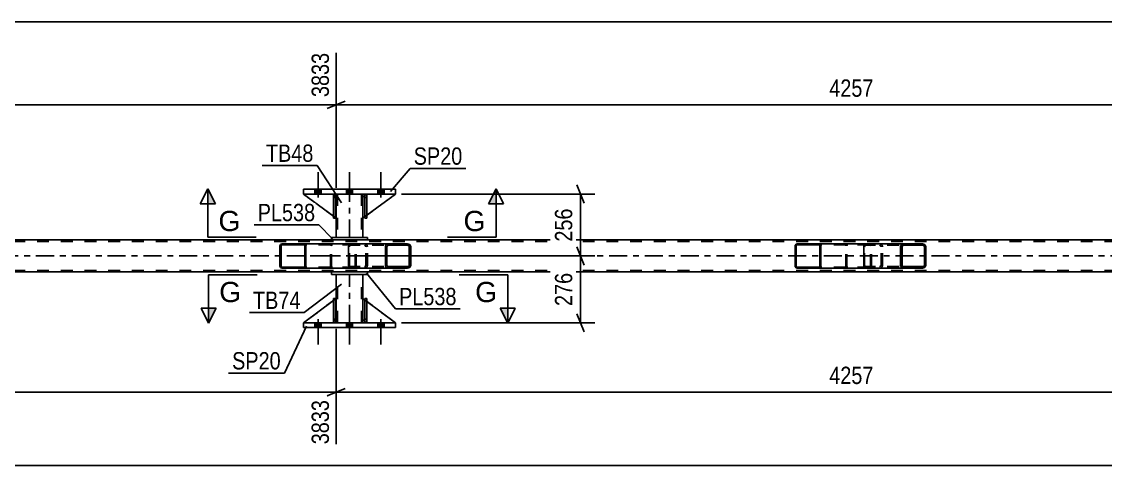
# Model space of a CAD drawing. Header units: millimetres. Extents: x -74 to 767, y -429 to 165.
# Drawn here: x 147.7 to 326.8, y -254.8 to -181.5 of the extents above; entities that cross this region are included whole.
import ezdxf

# ---------------------------------------------------------------- set-up
doc = ezdxf.new("R2010")
doc.units = ezdxf.units.MM
doc.linetypes.add('DXK_LINE_DOT2', pattern=[3.9198, 1.9599, -1.9599])
doc.linetypes.add('DXK_LINE_DOT3', pattern=[5.9187, 2.979, -0.9799, 0.9799, -0.9799])
doc.styles.add('Arial', font='ARIAL.TTF', dxfattribs={"height": 0.2})
doc.styles.add('Arial Narrow', font='ARIALN.TTF', dxfattribs={"height": 0.2})

# ---------------------------------------------------------------- blocks, each defined once
blk = doc.blocks.new('Part-814185593-5487 - 5375')
at = {"color": 7, "linetype": 'DXK_LINE_DOT2'}
for p, q in [((204.43, -210.56), (204.43, -209.96)), ((204.43, -209.96), (204.43, -209.96)), ((204.43, -209.96), (204.43, -213.96)), ((204.75, -209.96), (204.43, -209.96)), ((204.43, -213.96), (204.43, -210.56)), ((204.43, -210.56), (204.75, -210.56)), ((204.75, -210.56), (204.75, -209.96)), ((204.75, -213.96), (204.75, -209.96)), ((204.75, -210.56), (204.75, -213.96)), ((204.43, -213.96), (204.75, -213.96))]:
    blk.add_line(p, q, dxfattribs=at)
blk = doc.blocks.new('Part-814185593-5474 - 5375')
at = {"color": 7, "linetype": 'DXK_LINE_DOT2'}
for p, q in [((204.75, -227.24), (204.43, -227.24)), ((204.43, -230.64), (204.43, -227.24)), ((204.43, -227.24), (204.43, -231.24)), ((204.75, -227.24), (204.75, -230.64)), ((204.75, -231.24), (204.75, -227.24)), ((204.75, -230.64), (204.43, -230.64)), ((204.43, -231.24), (204.43, -230.64)), ((204.75, -230.64), (204.75, -231.24)), ((204.75, -231.24), (204.43, -231.24)), ((204.75, -231.24), (204.75, -231.24))]:
    blk.add_line(p, q, dxfattribs=at)
blk = doc.blocks.new('Part-814185593-5480 - 5375')
at = {"color": 7, "linetype": 'DXK_LINE_DOT2'}
for p, q in [((204.07, -230.65), (204.07, -227.25)), ((204.07, -227.25), (209.47, -231.25)), ((204.67, -231.25), (204.07, -230.65)), ((209.47, -231.25), (204.67, -231.25))]:
    blk.add_line(p, q, dxfattribs=at)
blk = doc.blocks.new('Part-814185593-5416 - 5375')
at = {"linetype": 'Continuous'}
h = blk.add_hatch(dxfattribs=at)
h.set_pattern_fill('', scale=0.7, style=0, pattern_type=0)
h.set_pattern_definition([(45, (279.7494, -218.402), (-1.57154, 1.57154), [])])
h.paths.add_polyline_path([(279.78, -218.52), (279.75, -218.4), (279.68, -218.3), (279.57, -218.23), (279.43, -218.2), (275.86, -218.2), (275.73, -218.23), (275.62, -218.3), (275.54, -218.4), (275.52, -218.52), (275.52, -221.88), (275.54, -222.01), (275.62, -222.11), (275.73, -222.18), (275.86, -222.2), (279.43, -222.2), (279.57, -222.18), (279.68, -222.11), (279.75, -222.01), (279.78, -221.88)])
h.paths.add_polyline_path([(279.59, -221.95), (279.56, -222), (279.5, -222.03), (279.43, -222.04), (275.86, -222.04), (275.79, -222.03), (275.74, -222), (275.7, -221.95), (275.69, -221.88), (275.69, -218.52), (275.7, -218.46), (275.74, -218.41), (275.79, -218.38), (275.86, -218.36), (279.43, -218.36), (279.5, -218.38), (279.56, -218.41), (279.59, -218.46), (279.61, -218.52), (279.61, -221.88)])
at = {"color": 2, "linetype": 'Continuous'}
for p, q in [((275.54, -218.4), (275.52, -218.52)), ((275.69, -218.52), (275.7, -218.46)), ((275.7, -218.46), (275.74, -218.41)), ((275.86, -218.2), (275.73, -218.23)), ((275.74, -218.41), (275.79, -218.38)), ((275.79, -218.38), (275.86, -218.36)), ((275.86, -218.2), (279.43, -218.2)), ((275.86, -218.36), (279.43, -218.36)), ((287.13, -218.2), (279.43, -218.2)), ((279.57, -218.23), (279.43, -218.2)), ((279.43, -218.36), (279.5, -218.38)), ((279.5, -218.38), (279.56, -218.41)), ((279.56, -218.41), (279.59, -218.46)), ((279.59, -218.46), (279.61, -218.52)), ((279.78, -218.52), (279.75, -218.4)), ((275.52, -221.88), (275.52, -218.52)), ((275.69, -221.88), (275.69, -218.52)), ((279.61, -221.88), (279.61, -218.52)), ((279.78, -221.88), (279.78, -218.52)), ((275.52, -221.88), (275.54, -222.01)), ((275.7, -221.95), (275.69, -221.88)), ((275.74, -222), (275.7, -221.95)), ((275.79, -222.03), (275.74, -222)), ((275.86, -222.04), (275.79, -222.03)), ((275.86, -222.04), (279.43, -222.04)), ((279.5, -222.03), (279.43, -222.04)), ((279.56, -222), (279.5, -222.03)), ((279.59, -221.95), (279.56, -222)), ((279.61, -221.88), (279.59, -221.95)), ((279.75, -222.01), (279.78, -221.88)), ((275.73, -222.18), (275.86, -222.2)), ((275.86, -222.2), (279.43, -222.2)), ((279.43, -222.2), (279.57, -222.18)), ((287.13, -222.2), (279.43, -222.2))]:
    blk.add_line(p, q, dxfattribs=at)
at = {"color": 7, "linetype": 'DXK_LINE_DOT2'}
for p, q in [((279.43, -218.2), (275.86, -218.2)), ((287.78, -218.36), (275.86, -218.36)), ((283.87, -218.52), (283.89, -218.4)), ((284.05, -218.46), (284.04, -218.52)), ((284.09, -218.41), (284.05, -218.46)), ((284.08, -218.23), (284.21, -218.2)), ((284.14, -218.38), (284.09, -218.41)), ((284.21, -218.36), (284.14, -218.38)), ((287.78, -218.2), (287.13, -218.2)), ((287.78, -218.2), (287.91, -218.23)), ((287.85, -218.38), (287.78, -218.36)), ((287.9, -218.41), (287.85, -218.38)), ((287.94, -218.46), (287.9, -218.41)), ((287.95, -218.52), (287.94, -218.46)), ((288.1, -218.4), (288.12, -218.5)), ((283.87, -221.88), (283.87, -218.52)), ((284.04, -221.88), (284.04, -218.52)), ((287.95, -221.88), (287.95, -218.52)), ((288.12, -218.5), (288.12, -218.52)), ((288.12, -221.88), (288.12, -218.52)), ((287.78, -222.04), (275.86, -222.04)), ((283.89, -222.01), (283.87, -221.88)), ((284.04, -221.88), (284.05, -221.95)), ((284.05, -221.95), (284.09, -222)), ((284.09, -222), (284.1, -222.01)), ((284.1, -222.01), (284.14, -222.03)), ((284.14, -222.03), (284.21, -222.04)), ((287.78, -222.04), (287.85, -222.03)), ((287.85, -222.03), (287.9, -222)), ((287.9, -222), (287.94, -221.95)), ((287.94, -221.95), (287.95, -221.88)), ((288.12, -221.91), (288.1, -222.01)), ((288.12, -221.88), (288.12, -221.91)), ((279.43, -222.2), (275.86, -222.2)), ((284.21, -222.2), (284.08, -222.18)), ((287.78, -222.2), (287.13, -222.2)), ((287.91, -222.18), (287.78, -222.2))]:
    blk.add_line(p, q, dxfattribs=at)
at = {"color": 2, "linetype": 'Continuous'}
for centre, start, end in [((275.85, -218.54), 110.7583, 155.68), ((279.45, -218.54), 24.32, 69.2417), ((275.85, -221.87), 204.32, 249.2417), ((279.45, -221.87), 290.7583, 335.68)]:
    blk.add_arc(centre, 0.331, start, end, dxfattribs=at)
at = {"color": 7, "linetype": 'DXK_LINE_DOT2'}
for centre, start, end in [((284.2, -218.54), 110.7583, 155.68), ((284.2, -221.87), 204.32, 249.2417), ((287.8, -221.87), 290.7583, 335.68)]:
    blk.add_arc(centre, 0.331, start, end, dxfattribs=at)
blk = doc.blocks.new('Part-814185593-5481 - 5375')
at = {"color": 7, "linetype": 'DXK_LINE_DOT2'}
for p, q in [((199.23, -210.56), (199.23, -209.96)), ((199.23, -209.96), (199.23, -209.96)), ((199.23, -209.96), (199.23, -213.96)), ((199.55, -209.96), (199.23, -209.96)), ((199.23, -213.96), (199.23, -210.56)), ((199.23, -210.56), (199.55, -210.56)), ((199.55, -210.56), (199.55, -209.96)), ((199.55, -213.96), (199.55, -209.96)), ((199.55, -210.56), (199.55, -213.96)), ((199.23, -213.96), (199.55, -213.96))]:
    blk.add_line(p, q, dxfattribs=at)
blk = doc.blocks.new('Part-814185593-5482 - 5375')
at = {"color": 7, "linetype": 'DXK_LINE_DOT2'}
for p, q in [((199.55, -227.34), (199.23, -227.58)), ((199.67, -230.65), (199.67, -227.25)), ((199.67, -230.65), (199.07, -231.25)), ((199.55, -230.77), (199.23, -231.09)), ((194.27, -231.24), (199.07, -231.25))]:
    blk.add_line(p, q, dxfattribs=at)
at = {"color": 2, "linetype": 'Continuous'}
for p, q in [((199.67, -227.25), (199.55, -227.34)), ((199.67, -230.65), (199.67, -227.25)), ((199.23, -227.58), (194.27, -231.24)), ((199.67, -230.65), (199.55, -230.77)), ((199.67, -230.65), (199.67, -230.65)), ((199.23, -231.09), (199.07, -231.25))]:
    blk.add_line(p, q, dxfattribs=at)
blk = doc.blocks.new('Part-814185593-5483 - 5375')
at = {"color": 7, "linetype": 'DXK_LINE_DOT2'}
for p, q in [((199.67, -227.25), (194.27, -231.24)), ((199.67, -230.65), (199.67, -227.25)), ((199.67, -227.25), (199.67, -230.65)), ((199.07, -231.25), (199.67, -230.65)), ((199.67, -230.65), (199.07, -231.25)), ((199.67, -230.65), (199.67, -230.65)), ((194.27, -231.24), (199.07, -231.25))]:
    blk.add_line(p, q, dxfattribs=at)
blk = doc.blocks.new('Part-814185593-5484 - 5375')
at = {"color": 2, "linetype": 'Continuous'}
for p, q in [((204.43, -231.24), (204.43, -227.24)), ((204.43, -227.24), (204.75, -227.24)), ((204.75, -231.24), (204.75, -227.24)), ((204.43, -231.24), (204.43, -231.24)), ((204.75, -231.24), (204.43, -231.24))]:
    blk.add_line(p, q, dxfattribs=at)
at = {"color": 7, "linetype": 'DXK_LINE_DOT2'}
for p, q in [((204.43, -227.24), (204.43, -230.64)), ((204.75, -230.64), (204.75, -227.24)), ((204.43, -230.64), (204.43, -231.24)), ((204.43, -230.64), (204.75, -230.64)), ((204.75, -231.24), (204.75, -230.64)), ((204.75, -231.24), (204.75, -231.24))]:
    blk.add_line(p, q, dxfattribs=at)
blk = doc.blocks.new('Part-814185593-5493 - 5375')
at = {"color": 2, "linetype": 'Continuous'}
for p, q in [((209.47, -231.24), (194.27, -231.24)), ((194.27, -231.24), (194.27, -232.04)), ((194.27, -232.04), (209.47, -232.04)), ((209.47, -232.04), (209.47, -231.24))]:
    blk.add_line(p, q, dxfattribs=at)
blk = doc.blocks.new('Part-814185593-5457 - 5375')
at = {"color": 2, "linetype": 'Continuous'}
for p, q in [((204.07, -230.65), (204.07, -227.25)), ((204.43, -227.51), (204.07, -227.25)), ((209.47, -231.24), (204.75, -227.74)), ((204.43, -231), (204.07, -230.65))]:
    blk.add_line(p, q, dxfattribs=at)
at = {"color": 7, "linetype": 'DXK_LINE_DOT2'}
for p, q in [((204.75, -227.74), (204.43, -227.51)), ((204.67, -231.25), (204.43, -231)), ((209.47, -231.25), (204.67, -231.25)), ((209.47, -231.24), (209.47, -231.25)), ((209.47, -231.25), (209.47, -231.24))]:
    blk.add_line(p, q, dxfattribs=at)
blk = doc.blocks.new('Part-814185593-5469 - 5375')
at = {"color": 2, "linetype": 'Continuous'}
for p, q in [((204.43, -210.21), (204.07, -210.56)), ((204.07, -210.56), (204.07, -213.96)), ((209.47, -209.96), (204.75, -213.47)), ((204.43, -213.7), (204.07, -213.96))]:
    blk.add_line(p, q, dxfattribs=at)
at = {"color": 7, "linetype": 'DXK_LINE_DOT2'}
for p, q in [((204.67, -209.96), (204.43, -210.21)), ((209.47, -209.96), (204.67, -209.96)), ((204.75, -213.47), (204.43, -213.7))]:
    blk.add_line(p, q, dxfattribs=at)
blk = doc.blocks.new('Part-814185593-5470 - 5375')
at = {"color": 7, "linetype": 'DXK_LINE_DOT2'}
for p, q in [((204.67, -209.96), (204.07, -210.56)), ((204.07, -213.96), (209.47, -209.96)), ((204.07, -210.56), (204.07, -213.96)), ((209.47, -209.96), (204.67, -209.96))]:
    blk.add_line(p, q, dxfattribs=at)
blk = doc.blocks.new('Part-814185593-5471 - 5375')
at = {"color": 2, "linetype": 'Continuous'}
for p, q in [((199.23, -213.63), (194.27, -209.96)), ((199.23, -210.12), (199.07, -209.96)), ((199.67, -210.56), (199.55, -210.44)), ((199.67, -210.56), (199.67, -210.56)), ((199.67, -213.96), (199.67, -210.56)), ((199.55, -213.87), (199.67, -213.96)), ((199.67, -213.96), (199.67, -213.96))]:
    blk.add_line(p, q, dxfattribs=at)
at = {"color": 7, "linetype": 'DXK_LINE_DOT2'}
for p, q in [((199.07, -209.96), (194.27, -209.96)), ((199.07, -209.96), (199.67, -210.56)), ((199.55, -210.44), (199.23, -210.12)), ((199.67, -210.56), (199.67, -213.96)), ((199.55, -213.87), (199.23, -213.63))]:
    blk.add_line(p, q, dxfattribs=at)
blk = doc.blocks.new('Part-814185593-5472 - 5375')
at = {"color": 7, "linetype": 'DXK_LINE_DOT2'}
for p, q in [((199.67, -213.96), (194.27, -209.96)), ((194.27, -209.96), (199.07, -209.96)), ((199.07, -209.96), (199.67, -210.56)), ((199.67, -210.56), (199.07, -209.96)), ((199.67, -210.56), (199.67, -213.96)), ((199.67, -210.56), (199.67, -210.56)), ((199.67, -210.56), (199.67, -213.96))]:
    blk.add_line(p, q, dxfattribs=at)
blk = doc.blocks.new('Part-814185593-5473 - 5375')
at = {"color": 2, "linetype": 'Continuous'}
for p, q in [((204.75, -209.96), (204.43, -209.96)), ((204.43, -209.96), (204.43, -213.96)), ((204.75, -209.96), (204.75, -209.96)), ((204.75, -209.96), (204.75, -213.96)), ((204.75, -213.96), (204.43, -213.96))]:
    blk.add_line(p, q, dxfattribs=at)
at = {"color": 7, "linetype": 'DXK_LINE_DOT2'}
for p, q in [((204.43, -210.56), (204.43, -209.96)), ((204.75, -210.56), (204.43, -210.56)), ((204.43, -210.56), (204.43, -213.96)), ((204.75, -210.56), (204.75, -209.96)), ((204.75, -209.96), (204.75, -209.96)), ((204.75, -213.96), (204.75, -210.56))]:
    blk.add_line(p, q, dxfattribs=at)
blk = doc.blocks.new('Part-814185593-5498 - 5375')
at = {"color": 2, "linetype": 'Continuous'}
for p, q in [((209.47, -209.16), (194.27, -209.16)), ((194.27, -209.16), (194.27, -209.96)), ((209.47, -209.16), (209.47, -209.96)), ((194.27, -209.96), (209.47, -209.96))]:
    blk.add_line(p, q, dxfattribs=at)
blk = doc.blocks.new('Part-814185593-5503 - 5375')
at = {"color": 2, "linetype": 'Continuous'}
for p, q in [((199.67, -227.25), (199.67, -223.24)), ((204.07, -227.24), (204.07, -223.24)), ((199.67, -231.24), (199.67, -230.65)), ((204.07, -231.24), (204.07, -230.64))]:
    blk.add_line(p, q, dxfattribs=at)
at = {"color": 7, "linetype": 'DXK_LINE_DOT2'}
for p, q in [((204.07, -223.24), (199.67, -223.24)), ((199.91, -231.24), (199.91, -223.24)), ((203.83, -231.24), (203.83, -223.24)), ((199.67, -230.65), (199.67, -227.25)), ((204.07, -230.64), (204.07, -227.24)), ((199.67, -231.24), (204.07, -231.24))]:
    blk.add_line(p, q, dxfattribs=at)
at = {"color": 7, "linetype": 'DXK_LINE_DOT3'}
blk.add_line((201.87, -231.24), (201.87, -223.24), dxfattribs=at)
blk = doc.blocks.new('Part-814185593-5517 - 5375')
at = {"color": 2, "linetype": 'Continuous'}
for p, q in [((199.67, -209.96), (199.67, -210.56)), ((204.07, -209.96), (204.07, -210.56)), ((199.67, -213.96), (199.67, -217.16)), ((204.07, -213.96), (204.07, -217.16))]:
    blk.add_line(p, q, dxfattribs=at)
at = {"color": 7, "linetype": 'DXK_LINE_DOT2'}
for p, q in [((204.07, -209.96), (199.67, -209.96)), ((199.67, -210.56), (199.67, -213.96)), ((199.91, -209.96), (199.91, -217.16)), ((203.83, -209.96), (203.83, -217.16)), ((204.07, -210.56), (204.07, -213.96)), ((204.07, -217.16), (199.67, -217.16))]:
    blk.add_line(p, q, dxfattribs=at)
at = {"color": 7, "linetype": 'DXK_LINE_DOT3'}
blk.add_line((201.87, -217.16), (201.87, -209.96), dxfattribs=at)
blk = doc.blocks.new('Part-814185593-5522 - 5375')
at = {"linetype": 'Continuous'}
h = blk.add_hatch(dxfattribs=at)
h.set_pattern_fill('', scale=0.7, style=0, pattern_type=0)
h.set_pattern_definition([(45, (211.9474, -218.5009), (-1.57154, 1.57154), [])])
h.paths.add_polyline_path([(211.99, -218.68), (211.95, -218.5), (211.84, -218.35), (211.68, -218.24), (211.48, -218.2), (208.3, -218.2), (208.11, -218.24), (207.94, -218.35), (207.83, -218.5), (207.8, -218.68), (207.8, -221.72), (207.83, -221.91), (207.94, -222.06), (208.11, -222.17), (208.3, -222.2), (211.48, -222.2), (211.68, -222.17), (211.84, -222.06), (211.95, -221.91), (211.99, -221.72)])
h.paths.add_polyline_path([(211.72, -221.82), (211.66, -221.89), (211.58, -221.95), (211.48, -221.96), (208.3, -221.96), (208.2, -221.95), (208.12, -221.89), (208.07, -221.82), (208.05, -221.72), (208.05, -218.68), (208.07, -218.59), (208.12, -218.51), (208.2, -218.46), (208.3, -218.44), (211.48, -218.44), (211.58, -218.46), (211.66, -218.51), (211.72, -218.59), (211.73, -218.68), (211.73, -221.72)])
at = {"color": 2, "linetype": 'Continuous'}
for p, q in [((201.75, -218.5), (201.81, -218.35)), ((201.81, -218.35), (201.89, -218.24)), ((201.89, -218.24), (202, -218.2)), ((208.3, -218.2), (202, -218.2)), ((208.3, -218.2), (208.11, -218.24)), ((208.12, -218.51), (208.2, -218.46)), ((208.2, -218.46), (208.3, -218.44)), ((208.3, -218.2), (211.48, -218.2)), ((208.3, -218.44), (211.48, -218.44)), ((211.68, -218.24), (211.48, -218.2)), ((211.48, -218.44), (211.58, -218.46)), ((211.58, -218.46), (211.66, -218.51)), ((201.73, -218.68), (201.75, -218.5)), ((201.73, -221.72), (201.73, -218.68)), ((207.83, -218.5), (207.8, -218.68)), ((207.8, -221.72), (207.8, -218.68)), ((208.05, -218.68), (208.07, -218.59)), ((208.05, -221.72), (208.05, -218.68)), ((208.07, -218.59), (208.12, -218.51)), ((211.66, -218.51), (211.72, -218.59)), ((211.72, -218.59), (211.73, -218.68)), ((211.73, -221.72), (211.73, -218.68)), ((211.99, -218.68), (211.95, -218.5)), ((211.99, -221.72), (211.99, -218.68)), ((201.75, -221.91), (201.73, -221.72)), ((201.81, -222.06), (201.75, -221.91)), ((207.8, -221.72), (207.83, -221.91)), ((208.07, -221.82), (208.05, -221.72)), ((208.12, -221.89), (208.07, -221.82)), ((208.2, -221.95), (208.12, -221.89)), ((208.3, -221.96), (208.2, -221.95)), ((208.3, -221.96), (211.48, -221.96)), ((211.58, -221.95), (211.48, -221.96)), ((211.66, -221.89), (211.58, -221.95)), ((211.72, -221.82), (211.66, -221.89)), ((211.73, -221.72), (211.72, -221.82)), ((211.95, -221.91), (211.99, -221.72)), ((201.89, -222.17), (201.81, -222.06)), ((202, -222.2), (201.89, -222.17)), ((208.3, -222.2), (202, -222.2)), ((208.11, -222.17), (208.3, -222.2)), ((208.3, -222.2), (211.48, -222.2)), ((211.48, -222.2), (211.68, -222.17))]:
    blk.add_line(p, q, dxfattribs=at)
at = {"color": 7, "linetype": 'DXK_LINE_DOT2'}
for p, q in [((201.95, -218.46), (201.9, -218.51)), ((202, -218.44), (201.95, -218.46)), ((211.48, -218.44), (202, -218.44)), ((202.99, -218.44), (202.99, -218.2)), ((204.33, -218.2), (204.53, -218.24)), ((204.43, -218.46), (204.33, -218.44)), ((204.51, -218.51), (204.43, -218.46)), ((211.48, -218.2), (208.3, -218.2)), ((201.87, -218.59), (201.86, -218.68)), ((201.86, -221.72), (201.86, -218.68)), ((201.9, -218.51), (201.87, -218.59)), ((204.56, -218.59), (204.51, -218.51)), ((204.58, -218.68), (204.56, -218.59)), ((204.58, -221.72), (204.58, -218.68)), ((204.8, -218.5), (204.84, -218.68)), ((204.84, -221.72), (204.84, -218.68)), ((201.86, -221.72), (201.87, -221.82)), ((201.87, -221.82), (201.9, -221.89)), ((201.9, -221.89), (201.95, -221.95)), ((201.95, -221.95), (202, -221.96)), ((211.48, -221.96), (202, -221.96)), ((202.99, -222.2), (202.99, -221.96)), ((204.33, -221.96), (204.43, -221.95)), ((204.43, -221.95), (204.51, -221.89)), ((204.51, -221.89), (204.56, -221.82)), ((204.56, -221.82), (204.58, -221.72)), ((204.84, -221.72), (204.8, -221.91)), ((204.53, -222.17), (204.33, -222.2)), ((211.48, -222.2), (208.3, -222.2))]:
    blk.add_line(p, q, dxfattribs=at)
for centre, start, end in [((204.35, -218.7), 23.8494, 68.8059), ((204.35, -221.71), 291.1941, 336.1506)]:
    blk.add_arc(centre, 0.492, start, end, dxfattribs=at)
at = {"color": 2, "linetype": 'Continuous'}
for centre, start, end in [((208.28, -218.7), 111.1941, 156.1506), ((211.5, -218.7), 23.8494, 68.8059), ((208.28, -221.71), 203.8494, 248.8059), ((211.5, -221.71), 291.1941, 336.1506)]:
    blk.add_arc(centre, 0.492, start, end, dxfattribs=at)
blk = doc.blocks.new('Part-814185593-5523 - 5375')
at = {"linetype": 'Continuous'}
h = blk.add_hatch(dxfattribs=at)
h.set_pattern_fill('', scale=0.7, style=0, pattern_type=0)
h.set_pattern_definition([(45, (194.6152, -218.402), (-1.57154, 1.57154), [])])
h.paths.add_polyline_path([(194.64, -218.52), (194.62, -218.4), (194.54, -218.3), (194.43, -218.23), (194.3, -218.2), (190.72, -218.2), (190.59, -218.23), (190.48, -218.3), (190.41, -218.4), (190.38, -218.52), (190.38, -221.88), (190.41, -222.01), (190.48, -222.11), (190.59, -222.18), (190.72, -222.2), (194.3, -222.2), (194.43, -222.18), (194.54, -222.11), (194.62, -222.01), (194.64, -221.88)])
h.paths.add_polyline_path([(194.46, -221.95), (194.42, -222), (194.37, -222.03), (194.3, -222.04), (190.72, -222.04), (190.66, -222.03), (190.6, -222), (190.57, -221.95), (190.55, -221.88), (190.55, -218.52), (190.57, -218.46), (190.6, -218.41), (190.66, -218.38), (190.72, -218.36), (194.3, -218.36), (194.37, -218.38), (194.42, -218.41), (194.46, -218.46), (194.47, -218.52), (194.47, -221.88)])
at = {"color": 2, "linetype": 'Continuous'}
for p, q in [((190.41, -218.4), (190.38, -218.52)), ((190.55, -218.52), (190.57, -218.46)), ((190.57, -218.46), (190.6, -218.41)), ((190.72, -218.2), (190.59, -218.23)), ((190.6, -218.41), (190.66, -218.38)), ((190.66, -218.38), (190.72, -218.36)), ((190.72, -218.2), (194.3, -218.2)), ((190.72, -218.36), (194.3, -218.36)), ((202, -218.2), (194.3, -218.2)), ((194.43, -218.23), (194.3, -218.2)), ((194.3, -218.36), (194.37, -218.38)), ((194.37, -218.38), (194.42, -218.41)), ((194.42, -218.41), (194.46, -218.46)), ((194.46, -218.46), (194.47, -218.52)), ((194.64, -218.52), (194.62, -218.4)), ((190.38, -221.88), (190.38, -218.52)), ((190.55, -221.88), (190.55, -218.52)), ((194.47, -221.88), (194.47, -218.52)), ((194.64, -221.88), (194.64, -218.52)), ((190.38, -221.88), (190.41, -222.01)), ((190.57, -221.95), (190.55, -221.88)), ((190.6, -222), (190.57, -221.95)), ((190.66, -222.03), (190.6, -222)), ((190.72, -222.04), (190.66, -222.03)), ((190.72, -222.04), (194.3, -222.04)), ((194.37, -222.03), (194.3, -222.04)), ((194.42, -222), (194.37, -222.03)), ((194.46, -221.95), (194.42, -222)), ((194.47, -221.88), (194.46, -221.95)), ((194.62, -222.01), (194.64, -221.88)), ((190.59, -222.18), (190.72, -222.2)), ((190.72, -222.2), (194.3, -222.2)), ((194.3, -222.2), (194.43, -222.18)), ((202, -222.2), (194.3, -222.2))]:
    blk.add_line(p, q, dxfattribs=at)
at = {"color": 7, "linetype": 'DXK_LINE_DOT2'}
for p, q in [((194.3, -218.2), (190.72, -218.2)), ((202.65, -218.36), (190.72, -218.36)), ((198.73, -218.52), (198.76, -218.4)), ((198.92, -218.46), (198.9, -218.52)), ((198.95, -218.41), (198.92, -218.46)), ((198.94, -218.23), (199.07, -218.2)), ((199.01, -218.38), (198.95, -218.41)), ((199.07, -218.36), (199.01, -218.38)), ((202.65, -218.2), (202, -218.2)), ((202.65, -218.2), (202.78, -218.23)), ((202.72, -218.38), (202.65, -218.36)), ((202.77, -218.41), (202.72, -218.38)), ((202.81, -218.46), (202.77, -218.41)), ((202.82, -218.52), (202.81, -218.46)), ((202.96, -218.4), (202.99, -218.5)), ((198.73, -221.88), (198.73, -218.52)), ((198.9, -221.88), (198.9, -218.52)), ((202.82, -221.88), (202.82, -218.52)), ((202.99, -218.5), (202.99, -218.52)), ((202.99, -221.88), (202.99, -218.52)), ((202.65, -222.04), (190.72, -222.04)), ((198.76, -222.01), (198.73, -221.88)), ((198.9, -221.88), (198.92, -221.95)), ((198.92, -221.95), (198.95, -222)), ((198.95, -222), (198.97, -222.01)), ((198.97, -222.01), (199.01, -222.03)), ((199.01, -222.03), (199.07, -222.04)), ((202.65, -222.04), (202.72, -222.03)), ((202.72, -222.03), (202.77, -222)), ((202.77, -222), (202.81, -221.95)), ((202.81, -221.95), (202.82, -221.88)), ((202.99, -221.91), (202.96, -222.01)), ((202.99, -221.88), (202.99, -221.91)), ((194.3, -222.2), (190.72, -222.2)), ((199.07, -222.2), (198.94, -222.18)), ((202.65, -222.2), (202, -222.2)), ((202.78, -222.18), (202.65, -222.2))]:
    blk.add_line(p, q, dxfattribs=at)
at = {"color": 7, "linetype": 'DXK_LINE_DOT3'}
blk.add_line((204.28, -220.2), (192.51, -220.2), dxfattribs=at)
at = {"color": 2, "linetype": 'Continuous'}
for centre, start, end in [((190.71, -218.54), 110.7583, 155.68), ((194.31, -218.54), 24.32, 69.2417), ((190.71, -221.87), 204.32, 249.2417), ((194.31, -221.87), 290.7583, 335.68)]:
    blk.add_arc(centre, 0.331, start, end, dxfattribs=at)
at = {"color": 7, "linetype": 'DXK_LINE_DOT2'}
for centre, start, end in [((199.06, -218.54), 110.7583, 155.68), ((199.06, -221.87), 204.32, 249.2417), ((202.66, -221.87), 290.7583, 335.68)]:
    blk.add_arc(centre, 0.331, start, end, dxfattribs=at)
blk = doc.blocks.new('Part-814185593-5546 - 5375')
at = {"linetype": 'Continuous'}
h = blk.add_hatch(dxfattribs=at)
h.set_pattern_fill('', scale=0.7, style=0, pattern_type=0)
h.set_pattern_definition([(45, (297.0816, -218.5009), (-1.57154, 1.57154), [])])
h.paths.add_polyline_path([(297.12, -218.68), (297.08, -218.5), (296.97, -218.35), (296.81, -218.24), (296.62, -218.2), (293.43, -218.2), (293.24, -218.24), (293.08, -218.35), (292.97, -218.5), (292.93, -218.68), (292.93, -221.72), (292.97, -221.91), (293.08, -222.06), (293.24, -222.17), (293.43, -222.2), (296.62, -222.2), (296.81, -222.17), (296.97, -222.06), (297.08, -221.91), (297.12, -221.72)])
h.paths.add_polyline_path([(296.85, -221.82), (296.79, -221.89), (296.71, -221.95), (296.62, -221.96), (293.43, -221.96), (293.34, -221.95), (293.26, -221.89), (293.2, -221.82), (293.18, -221.72), (293.18, -218.68), (293.2, -218.59), (293.26, -218.51), (293.34, -218.46), (293.43, -218.44), (296.62, -218.44), (296.71, -218.46), (296.79, -218.51), (296.85, -218.59), (296.87, -218.68), (296.87, -221.72)])
at = {"color": 2, "linetype": 'Continuous'}
for p, q in [((286.88, -218.5), (286.94, -218.35)), ((286.94, -218.35), (287.03, -218.24)), ((287.03, -218.24), (287.13, -218.2)), ((293.43, -218.2), (287.13, -218.2)), ((293.43, -218.2), (293.24, -218.24)), ((293.26, -218.51), (293.34, -218.46)), ((293.34, -218.46), (293.43, -218.44)), ((293.43, -218.2), (296.62, -218.2)), ((293.43, -218.44), (296.62, -218.44)), ((296.81, -218.24), (296.62, -218.2)), ((296.62, -218.44), (296.71, -218.46)), ((296.71, -218.46), (296.79, -218.51)), ((286.86, -218.68), (286.88, -218.5)), ((286.86, -221.72), (286.86, -218.68)), ((292.97, -218.5), (292.93, -218.68)), ((292.93, -221.72), (292.93, -218.68)), ((293.18, -218.68), (293.2, -218.59)), ((293.18, -221.72), (293.18, -218.68)), ((293.2, -218.59), (293.26, -218.51)), ((296.79, -218.51), (296.85, -218.59)), ((296.85, -218.59), (296.87, -218.68)), ((296.87, -221.72), (296.87, -218.68)), ((297.12, -218.68), (297.08, -218.5)), ((297.12, -221.72), (297.12, -218.68)), ((286.88, -221.91), (286.86, -221.72)), ((286.94, -222.06), (286.88, -221.91)), ((292.93, -221.72), (292.97, -221.91)), ((293.2, -221.82), (293.18, -221.72)), ((293.26, -221.89), (293.2, -221.82)), ((293.34, -221.95), (293.26, -221.89)), ((293.43, -221.96), (293.34, -221.95)), ((293.43, -221.96), (296.62, -221.96)), ((296.71, -221.95), (296.62, -221.96)), ((296.79, -221.89), (296.71, -221.95)), ((296.85, -221.82), (296.79, -221.89)), ((296.87, -221.72), (296.85, -221.82)), ((297.08, -221.91), (297.12, -221.72)), ((287.03, -222.17), (286.94, -222.06)), ((287.13, -222.2), (287.03, -222.17)), ((293.43, -222.2), (287.13, -222.2)), ((293.24, -222.17), (293.43, -222.2)), ((293.43, -222.2), (296.62, -222.2)), ((296.62, -222.2), (296.81, -222.17))]:
    blk.add_line(p, q, dxfattribs=at)
at = {"color": 7, "linetype": 'DXK_LINE_DOT2'}
for p, q in [((287.08, -218.46), (287.04, -218.51)), ((287.13, -218.44), (287.08, -218.46)), ((296.62, -218.44), (287.13, -218.44)), ((288.12, -218.44), (288.12, -218.2)), ((289.47, -218.2), (289.66, -218.24)), ((289.56, -218.46), (289.47, -218.44)), ((289.64, -218.51), (289.56, -218.46)), ((296.62, -218.2), (293.43, -218.2)), ((287.01, -218.59), (287, -218.68)), ((287, -221.72), (287, -218.68)), ((287.04, -218.51), (287.01, -218.59)), ((289.7, -218.59), (289.64, -218.51)), ((289.72, -218.68), (289.7, -218.59)), ((289.72, -221.72), (289.72, -218.68)), ((289.93, -218.5), (289.97, -218.68)), ((289.97, -221.72), (289.97, -218.68)), ((287, -221.72), (287.01, -221.82)), ((287.01, -221.82), (287.04, -221.89)), ((287.04, -221.89), (287.08, -221.95)), ((287.08, -221.95), (287.13, -221.96)), ((296.62, -221.96), (287.13, -221.96)), ((288.12, -222.2), (288.12, -221.96)), ((289.47, -221.96), (289.56, -221.95)), ((289.56, -221.95), (289.64, -221.89)), ((289.64, -221.89), (289.7, -221.82)), ((289.7, -221.82), (289.72, -221.72)), ((289.97, -221.72), (289.93, -221.91)), ((289.66, -222.17), (289.47, -222.2)), ((296.62, -222.2), (293.43, -222.2))]:
    blk.add_line(p, q, dxfattribs=at)
for centre, start, end in [((289.48, -218.7), 23.8494, 68.8059), ((289.48, -221.71), 291.1941, 336.1506)]:
    blk.add_arc(centre, 0.492, start, end, dxfattribs=at)
at = {"color": 2, "linetype": 'Continuous'}
for centre, start, end in [((293.42, -218.7), 111.1941, 156.1506), ((296.63, -218.7), 23.8494, 68.8059), ((293.42, -221.71), 203.8494, 248.8059), ((296.63, -221.71), 291.1941, 336.1506)]:
    blk.add_arc(centre, 0.492, start, end, dxfattribs=at)
blk = doc.blocks.new('Part-814185593-5551 - 5375')
at = {"color": 2, "linetype": 'Continuous'}
for p, q in [((198.87, -217.56), (61.28, -217.56)), ((369.14, -217.56), (204.87, -217.56)), ((198.87, -222.84), (61.28, -222.84)), ((369.14, -222.84), (204.87, -222.84))]:
    blk.add_line(p, q, dxfattribs=at)
at = {"color": 7, "linetype": 'DXK_LINE_DOT2'}
for p, q in [((638.26, -217.8), (61.28, -217.8)), ((204.87, -217.56), (198.87, -217.56)), ((638.26, -222.6), (61.28, -222.6)), ((204.87, -222.84), (198.87, -222.84))]:
    blk.add_line(p, q, dxfattribs=at)
at = {"color": 7, "linetype": 'DXK_LINE_DOT3'}
blk.add_line((61.28, -220.2), (638.26, -220.2), dxfattribs=at)
blk = doc.blocks.new('Bolt-814185593-5558 - 5375')
at = {"linetype": 'Continuous'}
for points in [[(196.15, -209.96), (197.19, -209.96), (197.19, -209.16), (196.15, -209.16)], [(196.15, -209.96), (197.19, -209.96), (197.19, -209.16), (196.15, -209.16)], [(196.15, -209.96), (197.19, -209.96), (197.19, -209.16), (196.15, -209.16)], [(201.35, -209.96), (202.39, -209.96), (202.39, -209.16), (201.35, -209.16)], [(201.35, -209.96), (202.39, -209.96), (202.39, -209.16), (201.35, -209.16)], [(206.55, -209.96), (207.59, -209.96), (207.59, -209.16), (206.55, -209.16)], [(206.55, -209.96), (207.59, -209.96), (207.59, -209.16), (206.55, -209.16)], [(206.55, -209.96), (207.59, -209.96), (207.59, -209.16), (206.55, -209.16)]]:
    blk.add_hatch(color=1, dxfattribs=at).paths.add_polyline_path(points)
at = {"color": 1, "linetype": 'Continuous'}
for p, q in [((196.67, -210.56), (196.67, -206.36)), ((196.67, -210.56), (196.67, -206.36)), ((196.67, -210.56), (196.67, -206.36)), ((201.87, -210.56), (201.87, -206.36)), ((201.87, -210.56), (201.87, -206.36)), ((207.07, -210.56), (207.07, -206.36)), ((207.07, -210.56), (207.07, -206.36)), ((207.07, -210.56), (207.07, -206.36)), ((196.15, -209.96), (196.15, -209.16)), ((196.15, -209.96), (196.15, -209.16)), ((196.15, -209.96), (196.15, -209.16)), ((197.19, -209.96), (197.19, -209.16)), ((197.19, -209.96), (197.19, -209.16)), ((197.19, -209.96), (197.19, -209.16)), ((201.35, -209.96), (201.35, -209.16)), ((201.35, -209.96), (201.35, -209.16)), ((202.39, -209.96), (202.39, -209.16)), ((202.39, -209.96), (202.39, -209.16)), ((206.55, -209.96), (206.55, -209.16)), ((206.55, -209.96), (206.55, -209.16)), ((206.55, -209.96), (206.55, -209.16)), ((207.59, -209.96), (207.59, -209.16)), ((207.59, -209.96), (207.59, -209.16)), ((207.59, -209.96), (207.59, -209.16))]:
    blk.add_line(p, q, dxfattribs=at)
blk = doc.blocks.new('Bolt-814185593-5559 - 5375')
at = {"linetype": 'Continuous'}
for points in [[(197.19, -231.24), (196.15, -231.24), (196.15, -232.04), (197.19, -232.04)], [(197.19, -231.24), (196.15, -231.24), (196.15, -232.04), (197.19, -232.04)], [(197.19, -231.24), (196.15, -231.24), (196.15, -232.04), (197.19, -232.04)], [(202.39, -231.24), (201.35, -231.24), (201.35, -232.04), (202.39, -232.04)], [(202.39, -231.24), (201.35, -231.24), (201.35, -232.04), (202.39, -232.04)], [(207.59, -231.24), (206.55, -231.24), (206.55, -232.04), (207.59, -232.04)], [(207.59, -231.24), (206.55, -231.24), (206.55, -232.04), (207.59, -232.04)], [(207.59, -231.24), (206.55, -231.24), (206.55, -232.04), (207.59, -232.04)]]:
    blk.add_hatch(color=1, dxfattribs=at).paths.add_polyline_path(points)
at = {"color": 1, "linetype": 'Continuous'}
for p, q in [((196.67, -230.64), (196.67, -234.84)), ((196.67, -230.64), (196.67, -234.84)), ((196.67, -230.64), (196.67, -234.84)), ((201.87, -230.64), (201.87, -234.84)), ((201.87, -230.64), (201.87, -234.84)), ((207.07, -230.64), (207.07, -234.84)), ((207.07, -230.64), (207.07, -234.84)), ((207.07, -230.64), (207.07, -234.84)), ((196.15, -231.24), (196.15, -232.04)), ((196.15, -231.24), (196.15, -232.04)), ((196.15, -231.24), (196.15, -232.04)), ((197.19, -231.24), (197.19, -232.04)), ((197.19, -231.24), (197.19, -232.04)), ((197.19, -231.24), (197.19, -232.04)), ((201.35, -231.24), (201.35, -232.04)), ((201.35, -231.24), (201.35, -232.04)), ((202.39, -231.24), (202.39, -232.04)), ((202.39, -231.24), (202.39, -232.04)), ((206.55, -231.24), (206.55, -232.04)), ((206.55, -231.24), (206.55, -232.04)), ((206.55, -231.24), (206.55, -232.04)), ((207.59, -231.24), (207.59, -232.04)), ((207.59, -231.24), (207.59, -232.04)), ((207.59, -231.24), (207.59, -232.04))]:
    blk.add_line(p, q, dxfattribs=at)
blk = doc.blocks.new('Part-814185593-5596 - 5375')
at = {"color": 2, "linetype": 'Continuous'}
for p, q in [((198.87, -222.84), (204.87, -222.84)), ((198.87, -223.24), (198.87, -222.84)), ((204.87, -223.24), (198.87, -223.24)), ((204.87, -222.84), (204.87, -223.24))]:
    blk.add_line(p, q, dxfattribs=at)
blk = doc.blocks.new('Part-814185593-5598 - 5375')
at = {"color": 7, "linetype": 'DXK_LINE_DOT2'}
for p, q in [((199.23, -227.24), (199.55, -227.24)), ((199.23, -230.64), (199.23, -227.24)), ((199.23, -227.24), (199.23, -231.24)), ((199.55, -227.24), (199.55, -230.64)), ((199.55, -231.24), (199.55, -227.34)), ((199.55, -230.64), (199.23, -230.64)), ((199.23, -231.24), (199.23, -230.64)), ((199.55, -230.64), (199.55, -231.24)), ((199.55, -231.24), (199.23, -231.24)), ((199.55, -231.24), (199.55, -231.24))]:
    blk.add_line(p, q, dxfattribs=at)
blk = doc.blocks.new('Part-814185593-5600 - 5375')
at = {"color": 2, "linetype": 'Continuous'}
for p, q in [((199.23, -231.24), (199.23, -227.24)), ((199.23, -227.24), (199.55, -227.24)), ((199.55, -231.24), (199.55, -227.24)), ((199.23, -231.24), (199.23, -231.24)), ((199.55, -231.24), (199.23, -231.24))]:
    blk.add_line(p, q, dxfattribs=at)
at = {"color": 7, "linetype": 'DXK_LINE_DOT2'}
for p, q in [((199.23, -227.24), (199.23, -230.64)), ((199.55, -230.64), (199.55, -227.24)), ((199.23, -230.64), (199.23, -231.24)), ((199.23, -230.64), (199.55, -230.64)), ((199.55, -231.24), (199.55, -230.64)), ((199.55, -231.24), (199.55, -231.24))]:
    blk.add_line(p, q, dxfattribs=at)
blk = doc.blocks.new('Part-814185593-5610 - 5375')
at = {"color": 2, "linetype": 'Continuous'}
for p, q in [((204.87, -217.16), (198.87, -217.16)), ((198.87, -217.16), (198.87, -217.56)), ((204.87, -217.56), (198.87, -217.56)), ((204.87, -217.16), (204.87, -217.56))]:
    blk.add_line(p, q, dxfattribs=at)
blk = doc.blocks.new('Part-814185593-5617 - 5375')
at = {"color": 2, "linetype": 'Continuous'}
for p, q in [((199.55, -209.96), (199.23, -209.96)), ((199.23, -209.96), (199.23, -213.96)), ((199.55, -209.96), (199.55, -209.96)), ((199.55, -209.96), (199.55, -213.96)), ((199.55, -213.96), (199.23, -213.96))]:
    blk.add_line(p, q, dxfattribs=at)
at = {"color": 7, "linetype": 'DXK_LINE_DOT2'}
for p, q in [((199.23, -210.56), (199.23, -209.96)), ((199.55, -210.56), (199.23, -210.56)), ((199.23, -210.56), (199.23, -213.96)), ((199.55, -210.56), (199.55, -209.96)), ((199.55, -209.96), (199.55, -209.96)), ((199.55, -213.96), (199.55, -210.56))]:
    blk.add_line(p, q, dxfattribs=at)
blk = doc.blocks.new('StraightDimension-814185593-9683 - 5375')
at = {"color": 7, "linetype": 'Continuous'}
for p, q in [((201.4, -220.2), (242.43, -220.2)), ((239.43, -218.7), (240.63, -221.7)), ((240.03, -231.25), (240.03, -220.2)), ((240.63, -232.75), (239.43, -229.75)), ((210.47, -231.25), (242.43, -231.25))]:
    blk.add_line(p, q, dxfattribs=at)
at = {"color": 0}
blk.add_wipeout([(239.28, -222.38), (235.08, -222.38), (235.08, -229.07), (239.28, -229.07)], dxfattribs=at)
at = {"color": 3, "style": 'Arial Narrow'}
blk.add_text('276', height=2.863, rotation=90.0002, dxfattribs=at).set_placement((238.68, -228.47))
blk = doc.blocks.new('StraightDimension-814185593-5697 - 5375')
at = {"color": 7, "linetype": 'Continuous'}
for p, q in [((199.67, -208.96), (199.67, -186.62)), ((369.94, -208.96), (369.94, -186.62)), ((201.17, -194.63), (198.17, -195.83)), ((368.44, -195.83), (371.44, -194.63)), ((199.67, -195.23), (369.94, -195.23))]:
    blk.add_line(p, q, dxfattribs=at)
at = {"color": 0, "linetype": 'Continuous'}
blk.add_wipeout([(369.34, -186.02), (365.14, -186.02), (365.14, -194.53), (369.34, -194.53)], dxfattribs=at)
at = {"color": 0}
blk.add_wipeout([(289.06, -194.48), (289.06, -190.28), (280.55, -190.28), (280.55, -194.48)], dxfattribs=at)
at = {"color": 3, "linetype": 'Continuous', "style": 'Arial Narrow'}
blk.add_text('8090', height=2.863, rotation=90.0002, dxfattribs=at).set_placement((368.74, -193.93))
at = {"color": 3, "style": 'Arial Narrow'}
blk.add_text('4257', height=2.863, dxfattribs=at).set_placement((281.15, -193.88))
blk = doc.blocks.new('StraightDimension-814185593-5705 - 5375')
at = {"color": 7, "linetype": 'Continuous'}
for p, q in [((199.67, -208.96), (199.67, -186.62)), ((49.86, -217.5), (49.86, -192.1)), ((51.36, -194.63), (48.36, -195.83)), ((198.17, -195.83), (201.17, -194.63)), ((49.86, -195.23), (199.67, -195.23))]:
    blk.add_line(p, q, dxfattribs=at)
at = {"color": 0, "linetype": 'Continuous'}
for points in [[(199.07, -186.02), (194.87, -186.02), (194.87, -194.53), (199.07, -194.53)], [(49.26, -191.5), (45.06, -191.5), (45.06, -194.53), (49.26, -194.53)]]:
    blk.add_wipeout(points, dxfattribs=at)
at = {"color": 0}
blk.add_wipeout([(129.02, -194.48), (129.02, -190.28), (120.51, -190.28), (120.51, -194.48)], dxfattribs=at)
at = {"color": 3, "linetype": 'Continuous', "style": 'Arial Narrow'}
for s, height, p in [('3833', 2.863, (198.47, -193.93)), ('0', 2.86, (48.66, -193.93))]:
    blk.add_text(s, height=height, rotation=90.0002, dxfattribs=at).set_placement(p)
at = {"color": 3, "style": 'Arial Narrow'}
blk.add_text('3833', height=2.863, dxfattribs=at).set_placement((121.11, -193.88))
blk = doc.blocks.new('StraightDimension-814185593-5732 - 5375')
at = {"color": 7, "linetype": 'Continuous'}
for p, q in [((49.86, -222.98), (49.86, -245.84)), ((199.67, -232.25), (199.67, -251.33)), ((51.36, -242.12), (48.36, -243.32)), ((49.86, -242.72), (199.67, -242.72)), ((198.17, -243.32), (201.17, -242.12))]:
    blk.add_line(p, q, dxfattribs=at)
at = {"color": 0}
blk.add_wipeout([(129.02, -241.97), (129.02, -237.77), (120.51, -237.77), (120.51, -241.97)], dxfattribs=at)
at = {"color": 0, "linetype": 'Continuous'}
for points in [[(49.26, -243.42), (45.06, -243.42), (45.06, -246.44), (49.26, -246.44)], [(199.07, -243.42), (194.87, -243.42), (194.87, -251.93), (199.07, -251.93)]]:
    blk.add_wipeout(points, dxfattribs=at)
at = {"color": 3, "style": 'Arial Narrow'}
blk.add_text('3833', height=2.863, dxfattribs=at).set_placement((121.11, -241.37))
at = {"color": 3, "linetype": 'Continuous', "style": 'Arial Narrow'}
for s, height, p in [('0', 2.86, (48.66, -245.84)), ('3833', 2.863, (198.47, -251.33))]:
    blk.add_text(s, height=height, rotation=90.0002, dxfattribs=at).set_placement(p)
blk = doc.blocks.new('StraightDimension-814185593-5741 - 5375')
at = {"color": 7, "linetype": 'Continuous'}
for p, q in [((199.67, -232.25), (199.67, -251.33)), ((369.94, -232.25), (369.94, -251.33)), ((201.17, -242.12), (198.17, -243.32)), ((199.67, -242.72), (369.94, -242.72)), ((368.44, -243.32), (371.44, -242.12))]:
    blk.add_line(p, q, dxfattribs=at)
at = {"color": 0}
blk.add_wipeout([(289.06, -241.97), (289.06, -237.77), (280.55, -237.77), (280.55, -241.97)], dxfattribs=at)
at = {"color": 0, "linetype": 'Continuous'}
blk.add_wipeout([(369.34, -243.42), (365.14, -243.42), (365.14, -251.93), (369.34, -251.93)], dxfattribs=at)
at = {"color": 3, "style": 'Arial Narrow'}
blk.add_text('4257', height=2.863, dxfattribs=at).set_placement((281.15, -241.37))
at = {"color": 3, "linetype": 'Continuous', "style": 'Arial Narrow'}
blk.add_text('8090', height=2.863, rotation=90.0002, dxfattribs=at).set_placement((368.74, -251.33))
blk = doc.blocks.new('StraightDimension-814185593-5769 - 5375')
at = {"color": 7, "linetype": 'Continuous'}
blk.add_line((48.61, -254.82), (649.12, -254.82), dxfattribs=at)
blk = doc.blocks.new('StraightDimension-814185593-9256 - 5375')
at = {"color": 7, "linetype": 'Continuous'}
blk.add_line((49.24, -181.47), (648.48, -181.47), dxfattribs=at)
blk = doc.blocks.new('StraightDimension-814185593-9682 - 5375')
at = {"color": 7, "linetype": 'Continuous'}
for p, q in [((239.43, -208.46), (240.63, -211.46)), ((210.47, -209.96), (242.43, -209.96)), ((240.03, -220.2), (240.03, -209.96)), ((201.4, -220.2), (242.43, -220.2)), ((240.63, -221.7), (239.43, -218.7))]:
    blk.add_line(p, q, dxfattribs=at)
at = {"color": 0}
blk.add_wipeout([(239.28, -211.74), (235.08, -211.74), (235.08, -218.43), (239.28, -218.43)], dxfattribs=at)
at = {"color": 3, "style": 'Arial Narrow'}
blk.add_text('256', height=2.863, rotation=90.0002, dxfattribs=at).set_placement((238.68, -217.83))
blk = doc.blocks.new('Mark-814185593-5489 - 5375')
at = {"color": 0}
blk.add_wipeout([(190.51, -238.96), (190.51, -235.96), (182.47, -235.96), (182.47, -238.96)], dxfattribs=at)
blk.add_wipeout([(190.51, -238.96), (190.51, -235.96), (182.47, -235.96), (182.47, -238.96)], dxfattribs=at)
at = {"color": 30, "linetype": 'Continuous'}
for p in [(194.74, -231.8), (181.87, -239.56)]:
    blk.add_line(p, (191.11, -239.56), dxfattribs=at)
at = {"color": 3, "style": 'Arial Narrow'}
blk.add_text('SP20', height=2.863, dxfattribs=at).set_placement((182.47, -238.96))
blk = doc.blocks.new('Mark-814185593-5494 - 5375')
at = {"color": 0}
blk.add_wipeout([(220.52, -205.12), (220.52, -202.12), (212.48, -202.12), (212.48, -205.12)], dxfattribs=at)
blk.add_wipeout([(220.52, -205.12), (220.52, -202.12), (212.48, -202.12), (212.48, -205.12)], dxfattribs=at)
at = {"color": 30, "linetype": 'Continuous'}
for p, q in [((208.62, -209.56), (211.88, -205.72)), ((211.88, -205.72), (221.12, -205.72))]:
    blk.add_line(p, q, dxfattribs=at)
at = {"color": 3, "style": 'Arial Narrow'}
blk.add_text('SP20', height=2.863, dxfattribs=at).set_placement((212.48, -205.12))
blk = doc.blocks.new('Mark-814185593-5499 - 5375')
at = {"color": 0}
blk.add_wipeout([(193.77, -228.97), (193.77, -225.97), (185.92, -225.97), (185.92, -228.97)], dxfattribs=at)
blk.add_wipeout([(193.77, -228.97), (193.77, -225.97), (185.92, -225.97), (185.92, -228.97)], dxfattribs=at)
at = {"color": 30, "linetype": 'Continuous'}
for p in [(200.57, -224.86), (185.32, -229.57)]:
    blk.add_line(p, (194.37, -229.57), dxfattribs=at)
at = {"color": 3, "style": 'Arial Narrow'}
blk.add_text('TB74', height=2.863, dxfattribs=at).set_placement((185.92, -228.97))
blk = doc.blocks.new('Mark-814185593-5513 - 5375')
at = {"color": 0}
blk.add_wipeout([(195.91, -204.64), (195.91, -201.64), (188.06, -201.64), (188.06, -204.64)], dxfattribs=at)
blk.add_wipeout([(195.91, -204.64), (195.91, -201.64), (188.06, -201.64), (188.06, -204.64)], dxfattribs=at)
at = {"color": 30, "linetype": 'Continuous'}
for p in [(187.46, -205.24), (200.57, -211.42)]:
    blk.add_line(p, (196.51, -205.24), dxfattribs=at)
at = {"color": 3, "style": 'Arial Narrow'}
blk.add_text('TB48', height=2.863, dxfattribs=at).set_placement((188.06, -204.64))
blk = doc.blocks.new('Mark-814185593-5592 - 5375')
at = {"color": 0}
blk.add_wipeout([(219.57, -228.34), (219.57, -225.34), (210.06, -225.34), (210.06, -228.34)], dxfattribs=at)
blk.add_wipeout([(219.57, -228.34), (219.57, -225.34), (210.06, -225.34), (210.06, -228.34)], dxfattribs=at)
at = {"color": 30, "linetype": 'Continuous'}
for p, q in [((204.68, -223.05), (209.46, -228.94)), ((209.46, -228.94), (220.17, -228.94))]:
    blk.add_line(p, q, dxfattribs=at)
at = {"color": 3, "style": 'Arial Narrow'}
blk.add_text('PL538', height=2.863, dxfattribs=at).set_placement((210.06, -228.34))
blk = doc.blocks.new('Mark-814185593-5606 - 5375')
at = {"color": 0}
blk.add_wipeout([(196.21, -214.45), (196.21, -211.45), (186.7, -211.45), (186.7, -214.45)], dxfattribs=at)
blk.add_wipeout([(196.21, -214.45), (196.21, -211.45), (186.7, -211.45), (186.7, -214.45)], dxfattribs=at)
at = {"color": 30, "linetype": 'Continuous'}
for p in [(186.1, -215.05), (199.04, -217.36)]:
    blk.add_line(p, (196.81, -215.05), dxfattribs=at)
at = {"color": 3, "style": 'Arial Narrow'}
blk.add_text('PL538', height=2.863, dxfattribs=at).set_placement((186.7, -214.45))
blk = doc.blocks.new('SectionMark-814185593-5817 - 5375')
at = {"linetype": 'Continuous'}
for points in [[(178.59, -228.83), (179.84, -228.83), (178.59, -231.33)], [(226.76, -228.83), (228.01, -228.83), (228.01, -231.33)]]:
    blk.add_hatch(color=6, dxfattribs=at).paths.add_polyline_path(points)
at = {"color": 6, "linetype": 'Continuous'}
for p, q in [((178.59, -223.33), (186.59, -223.33)), ((178.59, -223.33), (178.59, -231.33)), ((228.01, -223.33), (220.01, -223.33)), ((228.01, -223.33), (228.01, -231.33)), ((178.59, -231.33), (177.34, -228.83)), ((179.84, -228.83), (177.34, -228.83)), ((178.59, -231.33), (179.84, -228.83)), ((226.76, -228.83), (229.26, -228.83)), ((228.01, -231.33), (226.76, -228.83)), ((229.26, -228.83), (228.01, -231.33))]:
    blk.add_line(p, q, dxfattribs=at)
at = {"color": 0, "linetype": 'Continuous'}
for points in [[(183.97, -227.83), (183.97, -224.33), (180.34, -224.33), (180.34, -227.83)], [(226.26, -227.83), (226.26, -224.33), (222.63, -224.33), (222.63, -227.83)]]:
    blk.add_wipeout(points, dxfattribs=at)
at = {"color": 3, "linetype": 'Continuous', "style": 'Arial'}
for p in [(180.34, -227.83), (222.63, -227.83)]:
    blk.add_text('G', height=3.34, dxfattribs=at).set_placement(p)
blk = doc.blocks.new('SectionMark-814185593-5819 - 5375')
at = {"linetype": 'Continuous'}
for points in [[(179.71, -211.59), (178.46, -211.59), (178.46, -209.09)], [(226.09, -211.59), (224.84, -211.59), (226.09, -209.09)]]:
    blk.add_hatch(color=6, dxfattribs=at).paths.add_polyline_path(points)
at = {"color": 6, "linetype": 'Continuous'}
for p, q in [((177.21, -211.59), (178.46, -209.09)), ((178.46, -217.09), (178.46, -209.09)), ((178.46, -209.09), (179.71, -211.59)), ((226.09, -209.09), (224.84, -211.59)), ((226.09, -217.09), (226.09, -209.09)), ((226.09, -209.09), (227.34, -211.59)), ((179.71, -211.59), (177.21, -211.59)), ((224.84, -211.59), (227.34, -211.59)), ((178.46, -217.09), (186.46, -217.09)), ((226.09, -217.09), (218.09, -217.09))]:
    blk.add_line(p, q, dxfattribs=at)
at = {"color": 0, "linetype": 'Continuous'}
for points in [[(183.84, -216.09), (183.84, -212.59), (180.21, -212.59), (180.21, -216.09)], [(224.34, -216.09), (224.34, -212.59), (220.71, -212.59), (220.71, -216.09)]]:
    blk.add_wipeout(points, dxfattribs=at)
at = {"color": 3, "linetype": 'Continuous', "style": 'Arial'}
for p in [(180.21, -216.09), (220.71, -216.09)]:
    blk.add_text('G', height=3.34, dxfattribs=at).set_placement(p)

msp = doc.modelspace()

# ---------------------------------------------------------------- block references
for name in ['Bolt-814185593-5558 - 5375', 'Part-814185593-5498 - 5375', 'Part-814185593-5471 - 5375', 'Part-814185593-5472 - 5375', 'Part-814185593-5481 - 5375', 'Part-814185593-5617 - 5375', 'Part-814185593-5517 - 5375', 'Part-814185593-5469 - 5375', 'Part-814185593-5470 - 5375', 'Part-814185593-5487 - 5375', 'Part-814185593-5473 - 5375', 'Part-814185593-5551 - 5375', 'Part-814185593-5523 - 5375', 'Part-814185593-5610 - 5375', 'Part-814185593-5522 - 5375', 'Part-814185593-5416 - 5375', 'Part-814185593-5546 - 5375', 'Part-814185593-5596 - 5375', 'Part-814185593-5503 - 5375', 'Part-814185593-5482 - 5375', 'Part-814185593-5483 - 5375', 'Part-814185593-5598 - 5375', 'Part-814185593-5600 - 5375', 'Part-814185593-5480 - 5375', 'Part-814185593-5457 - 5375', 'Part-814185593-5474 - 5375', 'Part-814185593-5484 - 5375', 'Bolt-814185593-5559 - 5375', 'Part-814185593-5493 - 5375']:
    msp.add_blockref(name, (0, 0))

# ---------------------------------------------------------------- next in the draw order: block references
for name in ['StraightDimension-814185593-5697 - 5375', 'StraightDimension-814185593-9683 - 5375']:
    msp.add_blockref(name, (0, 0))

# ---------------------------------------------------------------- next in the draw order: block references
for name in ['StraightDimension-814185593-5705 - 5375', 'StraightDimension-814185593-5732 - 5375']:
    msp.add_blockref(name, (0, 0))

# ---------------------------------------------------------------- next in the draw order: block references
for name in ['StraightDimension-814185593-9256 - 5375', 'StraightDimension-814185593-5741 - 5375']:
    msp.add_blockref(name, (0, 0))

# ---------------------------------------------------------------- next in the draw order: block references
for name in ['StraightDimension-814185593-9682 - 5375', 'StraightDimension-814185593-5769 - 5375']:
    msp.add_blockref(name, (0, 0))

# ---------------------------------------------------------------- next in the draw order: block references
for name in ['Mark-814185593-5513 - 5375', 'Mark-814185593-5494 - 5375', 'Mark-814185593-5592 - 5375', 'Mark-814185593-5499 - 5375', 'Mark-814185593-5489 - 5375']:
    msp.add_blockref(name, (0, 0))

# ---------------------------------------------------------------- next in the draw order: block references
for name in ['Mark-814185593-5606 - 5375', 'SectionMark-814185593-5817 - 5375']:
    msp.add_blockref(name, (0, 0))

# ---------------------------------------------------------------- next in the draw order: block references
msp.add_blockref('SectionMark-814185593-5819 - 5375', (0, 0))

doc.saveas('drawing.dxf')
